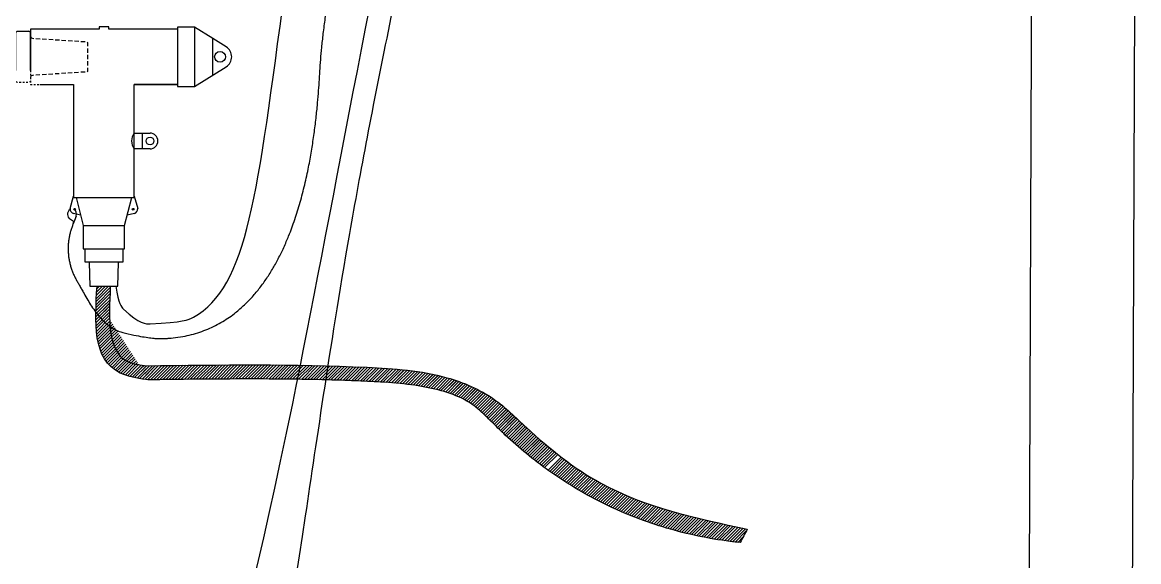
# Model space of a CAD drawing. Header units: feet. Extents: x -689 to 11593, y -511 to 1546.
# Drawn here: x 1600.5 to 1665.4, y 182.1 to 213.4 of the extents above; entities that cross this region are included whole.
import ezdxf

# ---------------------------------------------------------------- set-up
doc = ezdxf.new("R2010")
doc.units = ezdxf.units.FT
doc.header["$MEASUREMENT"] = 0
doc.linetypes.add('HIDDEN', pattern=[0.375, 0.25, -0.125])
for name, color, linetype in [('CABLE', 2, 'Continuous'), ('E-DETL', 7, 'Continuous'), ('E-EQPM-ENCL', 8, 'Continuous'), ('E-EQPM-HRDW', 16, 'Continuous'), ('E-GRND', 3, 'Continuous')]:
    doc.layers.add(name, color=color, linetype=linetype)
doc.layers.add('G-ANNO-NONPLOT', color=181, linetype='Continuous', plot=False)
pattern_1 = [(45, (-6020171.582861668, -2130890.232746946), (-0.08750446417183527, 0.08750446417183527), [])]

msp = doc.modelspace()

# ---------------------------------------------------------------- hatches: boundary and pattern name
at = {"layer": 'G-ANNO-NONPLOT', "true_color": 0xf8d731}
h = msp.add_hatch(dxfattribs=at)
h.set_pattern_fill('ANSI31', color=40, scale=0.9900000000000001)
h.set_pattern_definition(pattern_1)
edge = h.paths.add_edge_path()
edge.add_arc((1606.488463059068, 200.2555621387437), 3.371146855893491, 239.8637622350721, 254.1366037049093, ccw=False)
edge.add_spline(control_points=[(1604.79595242627, 197.3400795231573), (1604.706471758895, 195.5220600706525), (1604.763126743026, 192.8884858880192), (1607.852635151707, 192.6522185350768), (1607.852635151707, 192.6522185350768)], knot_values=[83.43145569272993, 83.43145569272993, 83.43145569272993, 83.43145569272993, 87.87574356637529, 89.95647029016055, 89.95647029016055, 89.95647029016055, 89.95647029016055], weights=[1, 1, 1, 1, 1], degree=3, periodic=0)
edge.add_spline(control_points=[(1607.852635151707, 192.6522185350768), (1608.264707734808, 192.6575051783584), (1608.676322498359, 192.662785820663), (1611.148821657524, 192.6931340838782), (1613.198697100393, 192.7124784206972), (1616.256695783697, 192.690339051187), (1617.273226731457, 192.6744484342635), (1618.793898444623, 192.6327025527135), (1619.300101921894, 192.6158031825908), (1620.311153685674, 192.5751895918511), (1620.818952606991, 192.5523853255436), (1621.931878187694, 192.4860074841417), (1622.531041209586, 192.4364600707777), (1623.643540775403, 192.2891946411692), (1624.159518267028, 192.1944469381124), (1625.146193782799, 191.9399197674356), (1625.603473672643, 191.7822502716444), (1626.152966325171, 191.5219294754788), (1626.303163338453, 191.4407136728987), (1626.577290627174, 191.2715118452907), (1626.695748260245, 191.1877018371597), (1626.980056229979, 190.9604586255737), (1627.141551239416, 190.8171574184671), (1627.493271245621, 190.484986951109), (1627.683363428339, 190.2962550404482), (1628.099113635719, 189.8855153145269), (1628.329717350192, 189.6608517449349), (1629.358387789689, 188.701230710838), (1630.204543777741, 188.0044883950613), (1631.996099571697, 186.7285910127684), (1632.945054803044, 186.1487019713968), (1634.655163265765, 185.2725315513089), (1635.396867457777, 184.9411585340276), (1637.326570082456, 184.1967172869481), (1638.535854802467, 183.838707444258), (1640.379104224034, 183.4508231538348), (1640.998418033123, 183.3464119513519), (1641.8170485273, 183.2428230396472), (1642.014126439579, 183.220659066923), (1642.2110754475, 183.2010673996992)], knot_values=[0, 0, 0, 0, 1.248940863479177, 1.248940863479177, 7.510492271591446, 7.510492271591446, 10.64126797564758, 10.64126797564758, 12.20665582767566, 12.20665582767566, 13.77204367970373, 13.77204367970373, 15.77184317922644, 15.77184317922644, 17.66237193590699, 17.66237193590699, 19.55290069258755, 19.55290069258755, 20.34553650617276, 20.34553650617276, 21.13817231975798, 21.13817231975798, 21.99962579107284, 21.99962579107284, 22.86179158790927, 22.86179158790927, 23.72395738474571, 23.72395738474571, 26.70471573263455, 26.70471573263455, 29.68547408052339, 29.68547408052339, 31.86214855415614, 31.86214855415614, 35.23481619579239, 35.23481619579239, 36.92115001661051, 36.92115001661051, 37.45383673220445, 37.45383673220445, 37.45383673220445, 37.45383673220445], weights=[1, 1, 1, 1, 1, 1, 1, 1, 1, 1, 1, 1, 1, 1, 1, 1, 1, 1, 1, 1, 1, 1, 1, 1, 1, 1, 1, 1, 1, 1, 1, 1, 1, 1, 1, 1, 1, 1, 1, 1], degree=3, periodic=0)
edge.add_spline(control_points=[(1642.2110754475, 183.2010673996992), (1642.348905419931, 183.4614846664481), (1642.486735392362, 183.7219019331969), (1642.624565363862, 183.9823191990145)], knot_values=[37.45383673220445, 37.45383673220445, 37.45383673220445, 37.45383673220445, 38.45383673220445, 38.45383673220445, 38.45383673220445, 38.45383673220445], weights=[1, 1, 1, 1], degree=3, periodic=0)
edge.add_spline(control_points=[(1642.624565363862, 183.9823191990145), (1639.663086037152, 184.6110708680935), (1634.917833737098, 185.6185353719629), (1630.460980302654, 189.1789816780947), (1627.844065493904, 191.7564732115716), (1624.670468937606, 193.1322510675527), (1617.827673841268, 193.5985457673669), (1611.993808723055, 193.524189112708), (1607.731267458759, 193.4698600699194)], knot_values=[38.45383673220445, 38.45383673220445, 38.45383673220445, 38.45383673220445, 47.46530847609966, 52.8931430027568, 55.44213900193881, 58.48591759060378, 63.24841332338417, 76.16766898730667, 76.16766898730667, 76.16766898730667, 76.16766898730667], weights=[1, 1, 1, 1, 1, 1, 1, 1, 1], degree=3, periodic=0)
edge.add_spline(control_points=[(1607.731267458759, 193.4698600699194), (1607.364714076743, 193.5132200829685), (1605.702597371303, 193.7098337435164), (1605.531764472835, 195.4669777811505), (1605.566977766342, 197.0128015894443)], knot_values=[76.16766898730667, 76.16766898730667, 76.16766898730667, 76.16766898730667, 77.22583108524645, 80.96584840572132, 80.96584840572132, 80.96584840572132, 80.96584840572132], weights=[1, 1, 1, 1, 1], degree=3, periodic=0)
edge = h.paths.add_edge_path()
edge.add_spline(control_points=[(1605.566977767274, 197.0128015894443), (1605.575014986098, 197.365626450628), (1605.59182357695, 197.7276299754158), (1605.608632168733, 198.0896334997378)], knot_values=[80.96584840608911, 80.96584840608911, 80.96584840608911, 80.96584840608911, 81.81948456108434, 81.81948456108434, 81.81948456108434, 81.81948456108434], weights=[1, 1, 1, 1], degree=3, periodic=0)
edge.add_spline(control_points=[(1605.608632168733, 198.0896334997378), (1605.533311664127, 198.0896334997378), (1605.457991162315, 198.0896334997378), (1605.382670658641, 198.0896334997378)], knot_values=[81.81948456108434, 81.81948456108434, 81.81948456108434, 81.81948456108434, 82.11226807174496, 82.11226807174496, 82.11226807174496, 82.11226807174496], weights=[1, 1, 1, 1], degree=3, periodic=0)
edge.add_spline(control_points=[(1605.382670658641, 198.0896334997378), (1605.30400847178, 198.0896334997378), (1605.22534628585, 198.0896334997378), (1605.146684098057, 198.0896334997378)], knot_values=[82.11226807174496, 82.11226807174496, 82.11226807174496, 82.11226807174496, 82.4180412693049, 82.4180412693049, 82.4180412693049, 82.4180412693049], weights=[1, 1, 1, 1], degree=3, periodic=0)
edge.add_spline(control_points=[(1605.146684098057, 198.0896334997378), (1605.107353003696, 198.0896334997378), (1605.068021910265, 198.0896334997378), (1605.028690816835, 198.0896334997378)], knot_values=[82.4180412693049, 82.4180412693049, 82.4180412693049, 82.4180412693049, 82.57092786788061, 82.57092786788061, 82.57092786788061, 82.57092786788061], weights=[1, 1, 1, 1], degree=3, periodic=0)
edge.add_spline(control_points=[(1605.028690816835, 198.0896334997378), (1604.996905036271, 198.0896334997378), (1604.965119255707, 198.0896334997378), (1604.933333475143, 198.0896334997378)], knot_values=[82.57092786788061, 82.57092786788061, 82.57092786788061, 82.57092786788061, 82.69448456108434, 82.69448456108434, 82.69448456108434, 82.69448456108434], weights=[1, 1, 1, 1], degree=3, periodic=0)
edge.add_spline(control_points=[(1604.933333475143, 198.0896334997378), (1604.917254935019, 198.0896334997378), (1604.901176393963, 198.0896334997378), (1604.885097853839, 198.0896334997378)], knot_values=[82.69448456108434, 82.69448456108434, 82.69448456108434, 82.69448456108434, 82.75698456108434, 82.75698456108434, 82.75698456108434, 82.75698456108434], weights=[1, 1, 1, 1], degree=3, periodic=0)
edge.add_spline(control_points=[(1604.885097853839, 198.0896334997378), (1604.877058583312, 198.0896334997378), (1604.869019312784, 198.0896334997378), (1604.860980041325, 198.0896334997378)], knot_values=[82.75698456108434, 82.75698456108434, 82.75698456108434, 82.75698456108434, 82.78823456108434, 82.78823456108434, 82.78823456108434, 82.78823456108434], weights=[1, 1, 1, 1], degree=3, periodic=0)
edge.add_spline(control_points=[(1604.860980041325, 198.0896334997378), (1604.856960406527, 198.0896334997378), (1604.852940771729, 198.0896334997378), (1604.848921135999, 198.0896334997378)], knot_values=[82.78823456108434, 82.78823456108434, 82.78823456108434, 82.78823456108434, 82.80385956108434, 82.80385956108434, 82.80385956108434, 82.80385956108434], weights=[1, 1, 1, 1], degree=3, periodic=0)
edge.add_spline(control_points=[(1604.836863704026, 198.0896334997378), (1604.836863213219, 198.0896334997378), (1604.836862722412, 198.0896334997378), (1604.836862230673, 198.0896334997378), (1604.823023408651, 197.8412159308791), (1604.80827376619, 197.5904178121127), (1604.79595242627, 197.3400795231573)], knot_values=[82.8194826537357, 82.8194826537357, 82.8194826537357, 82.8194826537357, 82.81948456108434, 82.81948456108434, 82.81948456108434, 83.43145569272993, 83.43145569272993, 83.43145569272993, 83.43145569272993], weights=[1, 1, 1, 1, 1, 1, 1], degree=3, periodic=0)
edge.add_spline(control_points=[(1604.79595242627, 197.3400795231573), (1604.706471758895, 195.5220600706525), (1604.763126743026, 192.8884858880192), (1607.852635151707, 192.6522185350768), (1607.852635151707, 192.6522185350768)], knot_values=[83.43145569272993, 83.43145569272993, 83.43145569272993, 83.43145569272993, 87.87574356637529, 89.95647029016055, 89.95647029016055, 89.95647029016055, 89.95647029016055], weights=[1, 1, 1, 1, 1], degree=3, periodic=0)
edge.add_arc((1606.488463059068, 200.2555621387437), 3.371146855971749, 239.8637622350721, 254.1366037221246)
h = msp.add_hatch(dxfattribs=at)
h.set_pattern_fill('ANSI31', color=40, scale=0.9900000000000001)
h.set_pattern_definition(pattern_1)
edge = h.paths.add_edge_path()
edge.add_spline(control_points=[(1604.795952427201, 197.3400795231573), (1604.706471757963, 195.5220600706525), (1604.763126742095, 192.8884858880192), (1607.852635151707, 192.6522185350768), (1607.852635151707, 192.6522185350768)], knot_values=[83.43145569309515, 83.43145569309515, 83.43145569309515, 83.43145569309515, 87.87574356637529, 89.95647029016055, 89.95647029016055, 89.95647029016055, 89.95647029016055], weights=[1, 1, 1, 1, 1], degree=3, periodic=0)
edge.add_spline(control_points=[(1607.852635151707, 192.6522185350768), (1608.264707734808, 192.6575051783584), (1608.676322498359, 192.662785820663), (1611.148821657524, 192.6931340838782), (1613.198697100393, 192.7124784206972), (1616.256695783697, 192.690339051187), (1617.273226731457, 192.6744484342635), (1618.793898444623, 192.6327025527135), (1619.300101921894, 192.6158031825908), (1620.311153685674, 192.5751895918511), (1620.818952606991, 192.5523853255436), (1621.931878187694, 192.4860074841417), (1622.531041209586, 192.4364600707777), (1623.643540775403, 192.2891946411692), (1624.159518267028, 192.1944469381124), (1625.146193782799, 191.9399197674356), (1625.603473672643, 191.7822502716444), (1626.152966325171, 191.5219294754788), (1626.303163338453, 191.4407136728987), (1626.577290627174, 191.2715118452907), (1626.695748260245, 191.1877018371597), (1626.980056229979, 190.9604586255737), (1627.141551239416, 190.8171574184671), (1627.493271245621, 190.484986951109), (1627.683363428339, 190.2962550404482), (1628.099113635719, 189.8855153145269), (1628.329717350192, 189.6608517449349), (1629.358387789689, 188.701230710838), (1630.204543777741, 188.0044883950613), (1631.996099571697, 186.7285910127684), (1632.945054803044, 186.1487019713968), (1634.655163265765, 185.2725315513089), (1635.396867457777, 184.9411585340276), (1637.326570082456, 184.1967172869481), (1638.535854802467, 183.838707444258), (1640.379104224034, 183.4508231538348), (1640.998418033123, 183.3464119513519), (1641.8170485273, 183.2428230396472), (1642.014126439579, 183.220659066923), (1642.2110754475, 183.2010673996992)], knot_values=[0, 0, 0, 0, 1.248940863479177, 1.248940863479177, 7.510492271591446, 7.510492271591446, 10.64126797564758, 10.64126797564758, 12.20665582767566, 12.20665582767566, 13.77204367970373, 13.77204367970373, 15.77184317922644, 15.77184317922644, 17.66237193590699, 17.66237193590699, 19.55290069258755, 19.55290069258755, 20.34553650617276, 20.34553650617276, 21.13817231975798, 21.13817231975798, 21.99962579107284, 21.99962579107284, 22.86179158790927, 22.86179158790927, 23.72395738474571, 23.72395738474571, 26.70471573263455, 26.70471573263455, 29.68547408052339, 29.68547408052339, 31.86214855415614, 31.86214855415614, 35.23481619579239, 35.23481619579239, 36.92115001661051, 36.92115001661051, 37.45383673220445, 37.45383673220445, 37.45383673220445, 37.45383673220445], weights=[1, 1, 1, 1, 1, 1, 1, 1, 1, 1, 1, 1, 1, 1, 1, 1, 1, 1, 1, 1, 1, 1, 1, 1, 1, 1, 1, 1, 1, 1, 1, 1, 1, 1, 1, 1, 1, 1, 1, 1], degree=3, periodic=0)
edge.add_spline(control_points=[(1642.2110754475, 183.2010673996992), (1642.348905419931, 183.4614846664481), (1642.486735392362, 183.7219019331969), (1642.624565363862, 183.9823191990145)], knot_values=[37.45383673220445, 37.45383673220445, 37.45383673220445, 37.45383673220445, 38.45383673220445, 38.45383673220445, 38.45383673220445, 38.45383673220445], weights=[1, 1, 1, 1], degree=3, periodic=0)
edge.add_spline(control_points=[(1642.624565363862, 183.9823191990145), (1639.663086037152, 184.6110708680935), (1634.917833737098, 185.6185353719629), (1630.460980302654, 189.1789816780947), (1627.855608203448, 191.7680121283047), (1624.670468937606, 193.1322510675527), (1617.827673841268, 193.5985457673669), (1611.993808723055, 193.524189112708), (1607.731267458759, 193.4698600699194)], knot_values=[38.45383673220445, 38.45383673220445, 38.45383673220445, 38.45383673220445, 47.46530847609966, 52.8931430027568, 55.44213900193881, 58.48591759060378, 63.24841332338417, 76.16766898730667, 76.16766898730667, 76.16766898730667, 76.16766898730667], weights=[1, 1, 1, 1, 1, 1, 1, 1, 1], degree=3, periodic=0)
edge.add_spline(control_points=[(1607.731267458759, 193.4698600699194), (1607.364714076743, 193.5132200829685), (1605.702597371303, 193.7098337435164), (1605.531764474697, 195.4669777811505), (1605.566977766342, 197.0128015894443)], knot_values=[76.16766898730667, 76.16766898730667, 76.16766898730667, 76.16766898730667, 77.22583108524645, 80.96584840571971, 80.96584840571971, 80.96584840571971, 80.96584840571971], weights=[1, 1, 1, 1, 1], degree=3, periodic=0)
edge.add_arc((1606.488463059068, 200.2555621387437), 3.371146855908663, 239.8637622525581, 254.13660368983568, ccw=False)

# ---------------------------------------------------------------- linework, layer by layer
at = {"layer": 'CABLE', "flags": 128}
msp.add_lwpolyline([(1603.292935091071, 201.9833210888319), (1603.52869480662, 201.8211754625663), (1603.47345049493, 201.8323248689994), (1603.500901889056, 201.8040212802589), (1603.467300618999, 201.8109872615896), (1603.494764085859, 201.7827255590819), (1603.461150742136, 201.7896496541798), (1603.488614208996, 201.7613879516721), (1603.455000865273, 201.76831204677), (1603.482464333065, 201.7400503442623), (1603.411811351776, 201.754779660143)], dxfattribs=at)
at = {"layer": 'CABLE'}
for centre, radius, start, end in [((1603.434204182588, 202.2659747321159), 0.3159905665009947, 120.3840937059814, 243.444311530446), ((1603.293013726361, 202.2864428781904), 0.3521175017524268, 339.1882974764708, 55.46745718433213)]:
    msp.add_arc(centre, radius, start, end, dxfattribs=at)
for points, knots in [([(1603.622156659141, 202.1613362710923), (1603.571015305817, 202.0256179124117), (1603.51987395063, 201.8898995537311), (1603.468732599169, 201.7541811959818), (1602.983697146177, 200.6511941133067), (1603.053714459762, 199.4483069721609), (1603.663445418701, 198.4090437442064), (1604.273176375777, 197.369780516252), (1604.960659246892, 195.7104614432901), (1607.885053137317, 195.0413829246536), (1615.567794833332, 194.8555324189365), (1617.582575947046, 205.3231392130256), (1617.884549282491, 212.8315952904522), (1619.083176428452, 219.4665608061478), (1620.558405507356, 230.2483769077808), (1622.528585907072, 248.50998076424), (1624.63336458616, 248.7244938593358)], [0, 0, 0, 0, 1, 1, 1, 1.944874303418962, 1.944874303418962, 1.944874303418962, 2.889748606837923, 2.889748606837923, 3.889748606837923, 18.19484945523579, 20.46486890417156, 24.55605691968662, 27.64293239639137, 30.11808141614047, 30.11808141614047, 30.11808141614047, 30.11808141614047]), ([(1603.622156659141, 169.9964311011136), (1603.571015305817, 169.8607127415016), (1603.51987395063, 169.724994382821), (1603.468732599169, 169.5892760250717), (1602.983697146177, 168.4862889423966), (1603.053714459762, 167.2834018021822), (1603.663445418701, 166.2441385732964), (1604.273176375777, 165.2048753453419), (1605.289043422788, 164.5569138927385), (1606.488494237885, 164.4422071604058), (1607.218472586945, 164.5363332405686), (1607.948450937867, 164.6304593198001), (1617.582575947046, 173.1582340411842), (1614.246302859858, 182.7290348447859), (1628.688765831292, 243.5562351513654), (1629.227098623291, 247.3823196701705), (1631.207685017958, 248.7646565902978)], [0, 0, 0, 0, 1, 1, 1, 1.944874303418962, 1.944874303418962, 1.944874303418962, 2.889748606837923, 2.889748606837923, 2.889748606837923, 3.889748606837923, 3.889748606837923, 20.46486890417156, 27.64293239639137, 30.11808141614047, 30.11808141614047, 30.11808141614047, 30.11808141614047])]:
    msp.add_rational_spline(points, [1, 1, 1, 1, 0.9269745925845593, 0.9269745925845593, 1, 0.9269745925845593, 0.9269745925845593, 1, 1, 1, 1, 1, 1, 1, 1], degree=3, knots=knots, dxfattribs=at)
msp.add_open_spline([(1607.852635152638, 192.6522185355425), (1608.264707734808, 192.6575051788241), (1608.676322497427, 192.662785820663), (1611.148821657524, 192.6931340843439), (1613.198697101325, 192.7124784206972), (1616.256695784628, 192.690339051187), (1617.273226730525, 192.6744484342635), (1618.793898444623, 192.6327025527135), (1619.300101920962, 192.6158031821251), (1620.311153685674, 192.5751895923167), (1620.818952606991, 192.5523853255436), (1621.931878186762, 192.4860074836761), (1622.531041208655, 192.436460070312), (1623.643540775403, 192.2891946416348), (1624.159518267959, 192.1944469381124), (1625.14619378373, 191.9399197679013), (1625.603473672643, 191.7822502721101), (1626.15296632424, 191.5219294754788), (1626.303163338453, 191.4407136728987), (1626.577290628105, 191.2715118452907), (1626.695748260245, 191.1877018371597), (1626.980056229979, 190.960458625108), (1627.141551239416, 190.8171574184671), (1627.493271246552, 190.4849869515747), (1627.683363428339, 190.2962550409138), (1628.099113635719, 189.8855153145269), (1628.329717349261, 189.6608517449349), (1629.35838779062, 188.7012307103723), (1630.20454377681, 188.004488395527), (1631.996099572629, 186.7285910127684), (1632.945054803044, 186.1487019713968), (1634.655163265765, 185.2725315513089), (1635.396867457777, 184.9411585340276), (1637.326570082456, 184.1967172864825), (1638.535854801536, 183.838707444258), (1640.379104223102, 183.4508231543005), (1640.998418033123, 183.3464119508862), (1641.8170485273, 183.2428230401129), (1642.014126438648, 183.220659066923), (1642.2110754475, 183.2010673992336), (1642.348905419931, 183.4614846669137), (1642.486735392362, 183.7219019327313), (1642.62456536293, 183.9823191985488), (1639.663086038083, 184.6110708676279), (1634.917833738029, 185.6185353714973), (1630.460980303586, 189.1789816785604), (1627.855608202517, 191.7680121287704), (1624.670468937606, 193.1322510670871), (1617.827673841268, 193.5985457673669), (1611.993808723986, 193.524189112708), (1607.731267459691, 193.4698600694537), (1607.364714076743, 193.5132200829685), (1605.406892940402, 193.7448129542172), (1605.518180467188, 196.1415918916464), (1605.608632169664, 198.0896335002035), (1605.351375523955, 198.0896335002035), (1605.094118878245, 198.0896335002035), (1604.836862230673, 198.0896335002035), (1604.72252240777, 196.0371452290565), (1604.473366476595, 192.9106450416148), (1607.852635152638, 192.6522185355425), (1607.852635152638, 192.6522185355425)], degree=3, knots=[0, 0, 0, 0, 1.248940863479177, 1.248940863479177, 7.510492271591446, 7.510492271591446, 10.64126797564758, 10.64126797564758, 12.20665582767566, 12.20665582767566, 13.77204367970373, 13.77204367970373, 15.77184317922644, 15.77184317922644, 17.66237193590699, 17.66237193590699, 19.55290069258755, 19.55290069258755, 20.34553650617276, 20.34553650617276, 21.13817231975798, 21.13817231975798, 21.99962579107284, 21.99962579107284, 22.86179158790927, 22.86179158790927, 23.72395738474571, 23.72395738474571, 26.70471573263455, 26.70471573263455, 29.68547408052339, 29.68547408052339, 31.86214855415614, 31.86214855415614, 35.23481619579239, 35.23481619579239, 36.92115001661051, 36.92115001661051, 37.45383673220445, 37.45383673220445, 37.45383673220445, 38.45383673220445, 38.45383673220445, 38.45383673220445, 47.46530847609966, 52.8931430027568, 55.44213900193881, 58.48591759060378, 63.24841332338417, 76.16766898730667, 76.16766898730667, 76.16766898730667, 77.22583108524645, 81.81948456108434, 81.81948456108434, 81.81948456108434, 82.81948456108434, 82.81948456108434, 82.81948456108434, 87.87574356637529, 89.95647029016055, 89.95647029016055, 89.95647029016055, 89.95647029016055], dxfattribs=at)
at = {"layer": 'E-DETL'}
for p, q in [((1604.951659683138, 213.0122013520449), (1600.967252807692, 213.0122013520449)), ((1600.967252807692, 213.0122013520449), (1600.967252807692, 210.6223089685664)), ((1605.521993078291, 213.148231072817), (1604.951659683138, 213.148231072817)), ((1604.951659683138, 213.148231072817), (1604.951659683138, 213.0122013520449)), ((1605.521993078291, 213.0122013520449), (1605.521993078291, 213.148231072817)), ((1609.506399916485, 213.0122013520449), (1605.521993078291, 213.0122013520449)), ((1609.506399916485, 213.1377770141698), (1609.506399916485, 209.6844454356469)), ((1610.495308491401, 213.1377770141698), (1609.506399916485, 213.1377770141698)), ((1610.495308491401, 213.1377770141698), (1610.495308491401, 209.6844454356469)), ((1611.557459102012, 212.4746781517752), (1610.495308491401, 213.1377770141698)), ((1612.343963935971, 211.9836645419709), (1611.557459102012, 212.4746781517752)), ((1611.557459102012, 210.3475441527553), (1611.557459102012, 212.4746781517752)), ((1610.495308491401, 209.6844454356469), (1612.343963935971, 210.8385579078458)), ((1601.530512840487, 209.8100210977718), (1603.473523895256, 209.8100210977718)), ((1603.473523895256, 209.8100210977718), (1603.473523895256, 203.23820564989)), ((1607.000128847547, 203.23820564989), (1607.000128847547, 209.8100210977718)), ((1607.000128847547, 209.8100210977718), (1609.506399916485, 209.8100210977718)), ((1609.506399916485, 209.6844454356469), (1610.495308491401, 209.6844454356469)), ((1607.000128847547, 206.9821112281643), (1607.916124702431, 206.9821112281643)), ((1607.458126774989, 206.9821112281643), (1607.458126774989, 206.0661153737456)), ((1607.916124702431, 206.0661153737456), (1607.000128847547, 206.0661153737456)), ((1603.274706180207, 202.5998728442937), (1603.473523895256, 203.3198657627217)), ((1603.473523895256, 203.23820564989), (1607.000128847547, 203.23820564989)), ((1603.614796533249, 203.23820564989), (1604.033403105102, 201.6162071139552)), ((1606.440249619074, 201.6162071139552), (1606.858856209554, 203.23820564989)), ((1607.000128847547, 203.3198657627217), (1607.198946563527, 202.5998728442937)), ((1603.88164488785, 202.2074488275684), (1603.468312498182, 202.3173276046291)), ((1607.005340244621, 202.3173276046291), (1606.592007854953, 202.2074488275684)), ((1604.033403105102, 201.6162071139552), (1604.033403105102, 200.2662684558891)), ((1604.033403105102, 201.6162071139552), (1606.440249619074, 201.6162071139552)), ((1606.440249619074, 200.2662684558891), (1606.440249619074, 201.6162071139552)), ((1604.033403105102, 200.2662684558891), (1606.440249619074, 200.2662684558891)), ((1604.1275848886, 200.2662684558891), (1604.1275848886, 199.5023599886335)), ((1606.346067855135, 199.5023599886335), (1606.346067855135, 200.2662684558891)), ((1604.1275848886, 199.5023599886335), (1606.346067855135, 199.5023599886335)), ((1604.336856772192, 199.5023599886335), (1604.383947663009, 199.4604805661365)), ((1604.383947663009, 199.4604805661365), (1604.425827158615, 198.0896334997378)), ((1606.047825585119, 198.0896334997378), (1606.08970509842, 199.4604805661365)), ((1606.08970509842, 199.4604805661365), (1606.136795971543, 199.5023599886335)), ((1604.425827158615, 198.0896334997378), (1606.047825585119, 198.0896334997378))]:
    msp.add_line(p, q, dxfattribs=at)
at = {"layer": 'E-DETL', "linetype": 'HIDDEN', "ltscale": 0.25}
for p, q in [((1600.967252807692, 210.6223089685664), (1600.967252807692, 209.8100210977718)), ((1600.967252807692, 209.8100210977718), (1601.530512840487, 209.8100210977718))]:
    msp.add_line(p, q, dxfattribs=at)
at = {"layer": 'E-DETL', "linetype": 'Continuous', "flags": 128}
for points in [[(1600.113772870973, 210.6223089685664), (1600.113772870973, 212.8038794146851), (1600.136147741228, 212.871273598168), (1600.203541923314, 212.8937832550146), (1600.87748375535, 212.8937832550146)], [(1600.967252807692, 210.6223089685664), (1600.967252807692, 212.8038794146851), (1600.944877939299, 212.871273598168), (1600.87748375535, 212.8937832550146)]]:
    msp.add_lwpolyline(points, dxfattribs=at)
at = {"layer": 'E-DETL', "linetype": 'HIDDEN', "flags": 128}
msp.add_lwpolyline([(1600.967252807692, 212.6016968656331), (1601.012272123247, 212.5119278132915), (1601.079666306265, 212.4894181559794), (1604.247192915529, 212.2872356064618), (1604.292077442631, 212.242351080291), (1604.292077442631, 210.5574965006672), (1604.247192915529, 210.534986843355), (1601.079666306265, 210.3328042938374), (1601.012272123247, 210.3102946369909), (1600.967252807692, 210.2205255846493)], dxfattribs=at)
at = {"layer": 'E-DETL', "linetype": 'HIDDEN', "ltscale": 0.25, "flags": 128}
msp.add_lwpolyline([(1600.967252807692, 210.0183430351317), (1600.944877939299, 209.9509488516487), (1600.87748375535, 209.9284391948022), (1600.203541923314, 209.9284391948022), (1600.136147741228, 209.9509488516487), (1600.113772870973, 210.0183430351317)], dxfattribs=at)
at = {"layer": 'E-DETL', "color": 41}
for centre, radius in [((1611.986519841477, 211.4111112244427), 0.3139392318975229), ((1607.916124702431, 206.5241133011878), 0.2289989635269782), ((1603.538283937611, 202.5605446589179), 0.04837731161099608), ((1606.935368786566, 202.5605446589179), 0.04837731161099608)]:
    msp.add_circle(centre, radius, dxfattribs=at)
at = {"layer": 'E-DETL'}
for centre, radius, start, end in [((1611.986519895494, 211.4111112500541), 0.6749693109214976, 301.9764602375401, 58.02353290437132), ((1607.574467956088, 206.5241133011878), 0.7345934338259636, 141.4299269244339, 218.5700730755661), ((1607.916124702431, 206.5241133011878), 0.4579979270539574, 270, 90), ((1603.535793262534, 202.5711712911725), 0.2626599399451946, 173.7266101101404, 255.1130106203339), ((1606.937859373167, 202.5711713181809), 0.2626600445996699, 284.8869898138621, 6.273411890354851)]:
    msp.add_arc(centre, radius, start, end, dxfattribs=at)
at = {"layer": 'E-EQPM-ENCL'}
for points in [[(1540.511211474426, 279.9138009487651), (1665.368513188325, 279.9833479598165), (1664.844307837076, 139.0479656043462), (1539.987006124109, 138.9784185928293)], [(1546.488948521204, 273.9171296888962), (1659.346142366529, 273.9799924963154), (1658.86657079123, 145.0446368637495), (1546.009376945905, 144.9817740563303)]]:
    msp.add_lwpolyline(points, close=True, dxfattribs=at)
at = {"layer": 'E-EQPM-HRDW'}
msp.add_lwpolyline([(1609.506399916485, 209.8099813307635), (1607.000128847547, 209.8099813307635)], dxfattribs=at)
at = {"layer": 'E-GRND', "linetype": 'Continuous'}
msp.add_arc((1603.293013726361, 202.2864428781904), 0.3521175017524268, 339.1882974764708, 55.46745718433213, dxfattribs=at)
at = {"layer": 'E-GRND'}
for points in [[(1605.935385450721, 165.9253979902714), (1606.080614311621, 164.8744922876358), (1607.317700421438, 164.7638636268675), (1608.625650007278, 165.8796543311328), (1609.967413131148, 167.7896269764751), (1614.782308194786, 177.2239206843078), (1626.797142993659, 250.9150169398636), (1631.076335150748, 248.6445742091164)], [(1605.935385450721, 198.0903031621128), (1606.080614311621, 197.0393974594772), (1607.287471318617, 195.8790388302878), (1609.786903228611, 195.9831247329712), (1613.549531299621, 197.5305367494002), (1614.782308194786, 209.3888258542866), (1620.575875259936, 249.9556538164616), (1624.63336458616, 248.7244938593358)]]:
    msp.add_open_spline(points, degree=3, knots=[0, 0, 0, 0, 0.001839303211986895, 0.01428361292388893, 0.09868133808196211, 1, 2, 2, 2, 2], dxfattribs=at)

doc.saveas('drawing.dxf')
